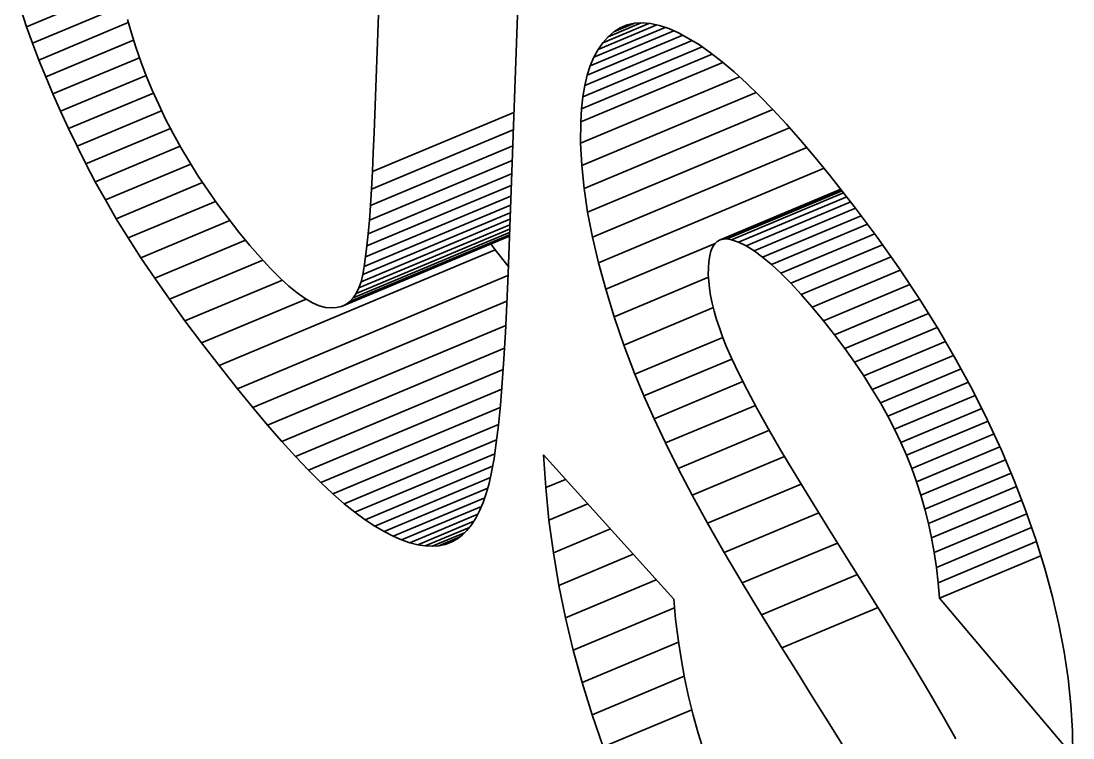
# Model space of a CAD drawing. Extents: x 23 to 417, y 3 to 294.
# Drawn here: x 282.8922 to 283.2191, y 65.3252 to 65.5479 of the extents above; entities that cross this region are included whole.
import ezdxf

# ---------------------------------------------------------------- set-up
doc = ezdxf.new("R2010")
doc.units = 0
doc.layers.get('0').update_dxf_attribs({"lineweight": 13})

# ---------------------------------------------------------------- blocks, each defined once
blk = doc.blocks.new('BLOCK4687')
at = {"color": 7, "lineweight": 35, "ltscale": 0.018894}
blk.add_line((16.1248, -66.8125), (16.1524, -66.0572), dxfattribs=at)
at = {"color": 7, "lineweight": 35, "ltscale": 0.017939}
blk.add_line((16.3591, -66.3142), (16.3329, -67.0313), dxfattribs=at)
at = {"color": 7, "lineweight": 35, "ltscale": 0.003934}
blk.add_line((15.5848, -66.6481), (15.7299, -66.5874), dxfattribs=at)
at = {"color": 7, "lineweight": 35, "ltscale": 0.003841}
blk.add_line((15.594, -66.6739), (15.7358, -66.6146), dxfattribs=at)
at = {"color": 7, "lineweight": 35, "ltscale": 0.000672653}
blk.add_line((15.5848, -66.6481), (15.5762, -66.6226), dxfattribs=at)
at = {"color": 7, "lineweight": 35, "ltscale": 0.00055823}
blk.add_line((15.7415, -66.6369), (15.7477, -66.6584), dxfattribs=at)
at = {"color": 7, "lineweight": 35, "ltscale": 0.000683788}
blk.add_line((15.594, -66.6739), (15.5848, -66.6481), dxfattribs=at)
at = {"color": 7, "lineweight": 35, "ltscale": 0.003765}
for p, q in [((15.6039, -66.6999), (15.7429, -66.6417)), ((16.513, -67.1426), (16.6519, -67.0844))]:
    blk.add_line(p, q, dxfattribs=at)
at = {"color": 7, "lineweight": 35, "ltscale": 0.002998}
blk.add_line((16.4662, -66.6955), (16.5769, -66.6492), dxfattribs=at)
at = {"color": 7, "lineweight": 35, "ltscale": 0.002473}
blk.add_line((16.4727, -66.6835), (16.564, -66.6454), dxfattribs=at)
at = {"color": 7, "lineweight": 35, "ltscale": 0.00194}
blk.add_line((16.4801, -66.673), (16.5516, -66.643), dxfattribs=at)
at = {"color": 7, "lineweight": 35, "ltscale": 0.001396}
blk.add_line((16.4883, -66.6638), (16.5398, -66.6422), dxfattribs=at)
at = {"color": 7, "lineweight": 35, "ltscale": 0.000832218}
blk.add_line((16.4974, -66.656), (16.5281, -66.6431), dxfattribs=at)
at = {"color": 7, "lineweight": 35, "ltscale": 0.000292397}
blk.add_line((16.4974, -66.656), (16.5073, -66.6498), dxfattribs=at)
at = {"color": 7, "lineweight": 35, "ltscale": 0.000288083}
blk.add_line((16.5073, -66.6498), (16.5179, -66.6454), dxfattribs=at)
at = {"color": 7, "lineweight": 35, "ltscale": 0.000292215}
blk.add_line((16.5179, -66.6454), (16.5293, -66.6428), dxfattribs=at)
at = {"color": 7, "lineweight": 35, "ltscale": 0.00030448}
blk.add_line((16.5293, -66.6428), (16.5415, -66.6421), dxfattribs=at)
at = {"color": 7, "lineweight": 35, "ltscale": 0.000323969}
blk.add_line((16.5415, -66.6421), (16.5544, -66.6433), dxfattribs=at)
at = {"color": 7, "lineweight": 35, "ltscale": 0.000349447}
blk.add_line((16.5544, -66.6433), (16.5681, -66.6463), dxfattribs=at)
at = {"color": 7, "lineweight": 35, "ltscale": 0.000379716}
blk.add_line((16.5681, -66.6463), (16.5825, -66.6511), dxfattribs=at)
at = {"color": 7, "lineweight": 35, "ltscale": 0.000414023}
blk.add_line((16.5825, -66.6511), (16.5976, -66.6577), dxfattribs=at)
at = {"color": 7, "lineweight": 35, "ltscale": 0.003701}
for p, q in [((15.6145, -66.7261), (15.7511, -66.669)), ((16.5301, -67.1879), (16.6666, -67.1307))]:
    blk.add_line(p, q, dxfattribs=at)
at = {"color": 7, "lineweight": 35, "ltscale": 0.000569178}
blk.add_line((15.7477, -66.6584), (15.7546, -66.68), dxfattribs=at)
at = {"color": 7, "lineweight": 35, "ltscale": 0.004526}
blk.add_line((16.4521, -66.7395), (16.6191, -66.6697), dxfattribs=at)
at = {"color": 7, "lineweight": 35, "ltscale": 0.004024}
blk.add_line((16.456, -66.7235), (16.6044, -66.6613), dxfattribs=at)
at = {"color": 7, "lineweight": 35, "ltscale": 0.003515}
blk.add_line((16.4607, -66.7088), (16.5903, -66.6545), dxfattribs=at)
at = {"color": 7, "lineweight": 35, "ltscale": 0.000308301}
blk.add_line((16.4801, -66.673), (16.4883, -66.6638), dxfattribs=at)
at = {"color": 7, "lineweight": 35, "ltscale": 0.000299846}
blk.add_line((16.4883, -66.6638), (16.4974, -66.656), dxfattribs=at)
at = {"color": 7, "lineweight": 35, "ltscale": 0.000450704}
blk.add_line((16.5976, -66.6577), (16.6135, -66.6662), dxfattribs=at)
at = {"color": 7, "lineweight": 35, "ltscale": 0.000490111}
blk.add_line((16.6135, -66.6662), (16.6302, -66.6765), dxfattribs=at)
at = {"color": 7, "lineweight": 35, "ltscale": 0.000695552}
blk.add_line((15.6039, -66.6999), (15.594, -66.6739), dxfattribs=at)
at = {"color": 7, "lineweight": 35, "ltscale": 0.000581495}
blk.add_line((15.7546, -66.68), (15.7623, -66.702), dxfattribs=at)
at = {"color": 7, "lineweight": 35, "ltscale": 0.00502}
blk.add_line((16.4492, -66.757), (16.6344, -66.6795), dxfattribs=at)
at = {"color": 7, "lineweight": 35, "ltscale": 0.00033943}
blk.add_line((16.4662, -66.6955), (16.4727, -66.6835), dxfattribs=at)
at = {"color": 7, "lineweight": 35, "ltscale": 0.000321605}
blk.add_line((16.4727, -66.6835), (16.4801, -66.673), dxfattribs=at)
at = {"color": 7, "lineweight": 35, "ltscale": 0.000529843}
blk.add_line((16.6302, -66.6765), (16.6476, -66.6887), dxfattribs=at)
at = {"color": 7, "lineweight": 35, "ltscale": 0.000707521}
blk.add_line((15.6145, -66.7261), (15.6039, -66.6999), dxfattribs=at)
at = {"color": 7, "lineweight": 35, "ltscale": 0.003649}
blk.add_line((15.6257, -66.7526), (15.7603, -66.6963), dxfattribs=at)
at = {"color": 7, "lineweight": 35, "ltscale": 0.000593897}
blk.add_line((15.7623, -66.702), (15.7708, -66.7242), dxfattribs=at)
at = {"color": 7, "lineweight": 35, "ltscale": 0.005506}
blk.add_line((16.4471, -66.7758), (16.6502, -66.6908), dxfattribs=at)
at = {"color": 7, "lineweight": 35, "ltscale": 0.00036079}
blk.add_line((16.4607, -66.7088), (16.4662, -66.6955), dxfattribs=at)
at = {"color": 7, "lineweight": 35, "ltscale": 0.000570028}
blk.add_line((16.6476, -66.6887), (16.6656, -66.7027), dxfattribs=at)
at = {"color": 7, "lineweight": 35, "ltscale": 0.000611089}
blk.add_line((16.6656, -66.7027), (16.6843, -66.7184), dxfattribs=at)
at = {"color": 7, "lineweight": 35, "ltscale": 0.005983}
blk.add_line((16.4459, -66.7959), (16.6667, -66.7035), dxfattribs=at)
at = {"color": 7, "lineweight": 35, "ltscale": 0.000385665}
blk.add_line((16.456, -66.7235), (16.4607, -66.7088), dxfattribs=at)
at = {"color": 7, "lineweight": 35, "ltscale": 0.000653415}
blk.add_line((16.6843, -66.7184), (16.7036, -66.736), dxfattribs=at)
at = {"color": 7, "lineweight": 35, "ltscale": 0.000719129}
blk.add_line((15.6257, -66.7526), (15.6145, -66.7261), dxfattribs=at)
at = {"color": 7, "lineweight": 35, "ltscale": 0.003606}
blk.add_line((15.6376, -66.7794), (15.7706, -66.7237), dxfattribs=at)
at = {"color": 7, "lineweight": 35, "ltscale": 0.000606741}
blk.add_line((15.7708, -66.7242), (15.7801, -66.7466), dxfattribs=at)
at = {"color": 7, "lineweight": 35, "ltscale": 0.006686}
blk.add_line((16.4457, -66.829), (16.6924, -66.7258), dxfattribs=at)
at = {"color": 7, "lineweight": 35, "ltscale": 0.000412582}
blk.add_line((16.4521, -66.7395), (16.456, -66.7235), dxfattribs=at)
at = {"color": 7, "lineweight": 35, "ltscale": 0.00069619}
blk.add_line((16.7036, -66.736), (16.7236, -66.7554), dxfattribs=at)
at = {"color": 7, "lineweight": 35, "ltscale": 0.003576}
blk.add_line((15.6501, -66.8064), (15.7821, -66.7511), dxfattribs=at)
at = {"color": 7, "lineweight": 35, "ltscale": 0.000615671}
blk.add_line((15.7801, -66.7466), (15.7901, -66.7691), dxfattribs=at)
at = {"color": 7, "lineweight": 35, "ltscale": 0.00734}
blk.add_line((16.4473, -66.8635), (16.7182, -66.7501), dxfattribs=at)
at = {"color": 7, "lineweight": 35, "ltscale": 0.000441936}
blk.add_line((16.4492, -66.757), (16.4521, -66.7395), dxfattribs=at)
at = {"color": 7, "lineweight": 35, "ltscale": 0.000731552}
blk.add_line((15.6376, -66.7794), (15.6257, -66.7526), dxfattribs=at)
at = {"color": 7, "lineweight": 35, "ltscale": 0.000473023}
blk.add_line((16.4471, -66.7758), (16.4492, -66.757), dxfattribs=at)
at = {"color": 7, "lineweight": 35, "ltscale": 0.000739931}
blk.add_line((16.7236, -66.7554), (16.7442, -66.7766), dxfattribs=at)
at = {"color": 7, "lineweight": 35, "ltscale": 0.000744223}
blk.add_line((15.6501, -66.8064), (15.6376, -66.7794), dxfattribs=at)
at = {"color": 7, "lineweight": 35, "ltscale": 0.003559}
blk.add_line((15.6633, -66.8336), (15.7946, -66.7787), dxfattribs=at)
at = {"color": 7, "lineweight": 35, "ltscale": 0.000621477}
blk.add_line((15.7901, -66.7691), (15.8008, -66.7915), dxfattribs=at)
at = {"color": 7, "lineweight": 35, "ltscale": 0.005958}
blk.add_line((16.1222, -66.8732), (16.342, -66.7812), dxfattribs=at)
at = {"color": 7, "lineweight": 35, "ltscale": 0.000505177}
blk.add_line((16.4459, -66.7959), (16.4471, -66.7758), dxfattribs=at)
at = {"color": 7, "lineweight": 35, "ltscale": 0.007947}
blk.add_line((16.451, -66.8993), (16.7442, -66.7765), dxfattribs=at)
at = {"color": 7, "lineweight": 35, "ltscale": 0.00078385}
blk.add_line((16.7442, -66.7766), (16.7655, -66.7996), dxfattribs=at)
at = {"color": 7, "lineweight": 35, "ltscale": 0.000628032}
blk.add_line((15.8008, -66.7915), (15.8124, -66.8138), dxfattribs=at)
at = {"color": 7, "lineweight": 35, "ltscale": 0.000827254}
blk.add_line((16.4457, -66.829), (16.4459, -66.7959), dxfattribs=at)
at = {"color": 7, "lineweight": 35, "ltscale": 0.000828252}
blk.add_line((16.7655, -66.7996), (16.7875, -66.8244), dxfattribs=at)
at = {"color": 7, "lineweight": 35, "ltscale": 0.000756788}
blk.add_line((15.6633, -66.8336), (15.6501, -66.8064), dxfattribs=at)
at = {"color": 7, "lineweight": 35, "ltscale": 0.003557}
blk.add_line((15.6771, -66.8611), (15.8084, -66.8062), dxfattribs=at)
at = {"color": 7, "lineweight": 35, "ltscale": 0.00063462}
blk.add_line((15.8124, -66.8138), (15.8247, -66.836), dxfattribs=at)
at = {"color": 7, "lineweight": 35, "ltscale": 0.005971}
blk.add_line((16.1207, -66.9004), (16.341, -66.8082), dxfattribs=at)
at = {"color": 7, "lineweight": 35, "ltscale": 0.000784896}
blk.add_line((16.1235, -66.8439), (16.1248, -66.8125), dxfattribs=at)
at = {"color": 7, "lineweight": 35, "ltscale": 0.008506}
blk.add_line((16.4565, -66.9364), (16.7704, -66.8051), dxfattribs=at)
at = {"color": 7, "lineweight": 35, "ltscale": 0.000769523}
blk.add_line((15.6771, -66.8611), (15.6633, -66.8336), dxfattribs=at)
at = {"color": 7, "lineweight": 35, "ltscale": 0.003571}
blk.add_line((15.6916, -66.8889), (15.8234, -66.8337), dxfattribs=at)
at = {"color": 7, "lineweight": 35, "ltscale": 0.005989}
blk.add_line((16.1191, -66.9256), (16.3401, -66.8331), dxfattribs=at)
at = {"color": 7, "lineweight": 35, "ltscale": 0.000862077}
blk.add_line((16.4473, -66.8635), (16.4457, -66.829), dxfattribs=at)
at = {"color": 7, "lineweight": 35, "ltscale": 0.000873624}
blk.add_line((16.7875, -66.8244), (16.8101, -66.8511), dxfattribs=at)
at = {"color": 7, "lineweight": 35, "ltscale": 0.00064198}
blk.add_line((15.8247, -66.836), (15.8378, -66.8581), dxfattribs=at)
at = {"color": 7, "lineweight": 35, "ltscale": 0.000733548}
blk.add_line((16.1222, -66.8732), (16.1235, -66.8439), dxfattribs=at)
at = {"color": 7, "lineweight": 35, "ltscale": 0.009025}
blk.add_line((16.464, -66.9749), (16.797, -66.8356), dxfattribs=at)
at = {"color": 7, "lineweight": 35, "ltscale": 0.000782444}
blk.add_line((15.6916, -66.8889), (15.6771, -66.8611), dxfattribs=at)
at = {"color": 7, "lineweight": 35, "ltscale": 0.003598}
blk.add_line((15.7072, -66.9171), (15.8399, -66.8616), dxfattribs=at)
at = {"color": 7, "lineweight": 35, "ltscale": 0.000649825}
blk.add_line((15.8378, -66.8581), (15.8516, -66.8801), dxfattribs=at)
at = {"color": 7, "lineweight": 35, "ltscale": 0.006013}
blk.add_line((16.1174, -66.9487), (16.3393, -66.8558), dxfattribs=at)
at = {"color": 7, "lineweight": 35, "ltscale": 0.000899346}
blk.add_line((16.451, -66.8993), (16.4473, -66.8635), dxfattribs=at)
at = {"color": 7, "lineweight": 35, "ltscale": 0.000918403}
blk.add_line((16.8101, -66.8511), (16.8334, -66.8795), dxfattribs=at)
at = {"color": 7, "lineweight": 35, "ltscale": 0.000657922}
blk.add_line((15.8516, -66.8801), (15.8662, -66.902), dxfattribs=at)
at = {"color": 7, "lineweight": 35, "ltscale": 0.006041}
blk.add_line((16.1156, -66.9697), (16.3385, -66.8764), dxfattribs=at)
at = {"color": 7, "lineweight": 35, "ltscale": 0.00068167}
blk.add_line((16.1207, -66.9004), (16.1222, -66.8732), dxfattribs=at)
at = {"color": 7, "lineweight": 35, "ltscale": 0.009504}
blk.add_line((16.4733, -67.0148), (16.824, -66.868), dxfattribs=at)
at = {"color": 7, "lineweight": 35, "ltscale": 0.001521}
blk.add_line((16.8334, -66.8795), (16.8709, -66.9273), dxfattribs=at)
at = {"color": 7, "lineweight": 35, "ltscale": 0.00080723}
blk.add_line((15.7072, -66.9171), (15.6916, -66.8889), dxfattribs=at)
at = {"color": 7, "lineweight": 35, "ltscale": 0.003635}
blk.add_line((15.7242, -66.9463), (15.8583, -66.8902), dxfattribs=at)
at = {"color": 7, "lineweight": 35, "ltscale": 0.006075}
blk.add_line((16.1137, -66.9887), (16.3379, -66.8948), dxfattribs=at)
at = {"color": 7, "lineweight": 35, "ltscale": 0.00093922}
blk.add_line((16.4565, -66.9364), (16.451, -66.8993), dxfattribs=at)
at = {"color": 7, "lineweight": 35, "ltscale": 0.000666975}
blk.add_line((15.8662, -66.902), (15.8816, -66.9238), dxfattribs=at)
at = {"color": 7, "lineweight": 35, "ltscale": 0.006115}
blk.add_line((16.1116, -67.0055), (16.3373, -66.9111), dxfattribs=at)
at = {"color": 7, "lineweight": 35, "ltscale": 0.000630421}
blk.add_line((16.1191, -66.9256), (16.1207, -66.9004), dxfattribs=at)
at = {"color": 7, "lineweight": 35, "ltscale": 0.00508}
blk.add_line((16.6626, -66.9792), (16.85, -66.9007), dxfattribs=at)
at = {"color": 7, "lineweight": 35, "ltscale": 0.004954}
blk.add_line((16.6678, -66.9779), (16.8506, -66.9014), dxfattribs=at)
at = {"color": 7, "lineweight": 35, "ltscale": 0.004834}
blk.add_line((16.6736, -66.9778), (16.852, -66.9032), dxfattribs=at)
at = {"color": 7, "lineweight": 35, "ltscale": 0.004721}
blk.add_line((16.6801, -66.979), (16.8543, -66.9061), dxfattribs=at)
at = {"color": 7, "lineweight": 35, "ltscale": 0.004559}
blk.add_line((16.691, -66.9828), (16.8592, -66.9124), dxfattribs=at)
at = {"color": 7, "lineweight": 35, "ltscale": 0.000843675}
blk.add_line((15.7242, -66.9463), (15.7072, -66.9171), dxfattribs=at)
at = {"color": 7, "lineweight": 35, "ltscale": 0.003683}
blk.add_line((15.7426, -66.9763), (15.8785, -66.9194), dxfattribs=at)
at = {"color": 7, "lineweight": 35, "ltscale": 0.000675944}
blk.add_line((15.8816, -66.9238), (15.8978, -66.9455), dxfattribs=at)
at = {"color": 7, "lineweight": 35, "ltscale": 0.006159}
blk.add_line((16.1095, -67.0204), (16.3367, -66.9252), dxfattribs=at)
at = {"color": 7, "lineweight": 35, "ltscale": 0.000578832}
blk.add_line((16.1174, -66.9487), (16.1191, -66.9256), dxfattribs=at)
at = {"color": 7, "lineweight": 35, "ltscale": 0.004413}
blk.add_line((16.7027, -66.9886), (16.8655, -66.9204), dxfattribs=at)
at = {"color": 7, "lineweight": 35, "ltscale": 0.00428}
blk.add_line((16.7151, -66.9963), (16.873, -66.9302), dxfattribs=at)
at = {"color": 7, "lineweight": 35, "ltscale": 0.001488}
blk.add_line((16.8709, -66.9273), (16.9065, -66.9751), dxfattribs=at)
at = {"color": 7, "lineweight": 35, "ltscale": 0.000880889}
blk.add_line((15.7426, -66.9763), (15.7242, -66.9463), dxfattribs=at)
at = {"color": 7, "lineweight": 35, "ltscale": 0.000685945}
blk.add_line((15.8978, -66.9455), (15.9147, -66.9671), dxfattribs=at)
at = {"color": 7, "lineweight": 35, "ltscale": 0.006271}
blk.add_line((16.1045, -67.0442), (16.3359, -66.9473), dxfattribs=at)
at = {"color": 7, "lineweight": 35, "ltscale": 0.006209}
blk.add_line((16.1072, -67.0331), (16.3363, -66.9372), dxfattribs=at)
at = {"color": 7, "lineweight": 35, "ltscale": 0.000980926}
blk.add_line((16.464, -66.9749), (16.4565, -66.9364), dxfattribs=at)
at = {"color": 7, "lineweight": 35, "ltscale": 0.004157}
blk.add_line((16.7283, -67.0059), (16.8817, -66.9417), dxfattribs=at)
at = {"color": 7, "lineweight": 35, "ltscale": 0.003747}
blk.add_line((15.7625, -67.0072), (15.9008, -66.9493), dxfattribs=at)
at = {"color": 7, "lineweight": 35, "ltscale": 0.006458}
blk.add_line((16.0971, -67.0623), (16.3354, -66.9626), dxfattribs=at)
at = {"color": 7, "lineweight": 35, "ltscale": 0.006354}
blk.add_line((16.1012, -67.0539), (16.3356, -66.9557), dxfattribs=at)
at = {"color": 7, "lineweight": 35, "ltscale": 0.000527776}
blk.add_line((16.1156, -66.9697), (16.1174, -66.9487), dxfattribs=at)
at = {"color": 7, "lineweight": 35, "ltscale": 0.004048}
blk.add_line((16.7422, -67.0175), (16.8916, -66.955), dxfattribs=at)
at = {"color": 7, "lineweight": 35, "ltscale": 0.000918504}
blk.add_line((15.7625, -67.0072), (15.7426, -66.9763), dxfattribs=at)
at = {"color": 7, "lineweight": 35, "ltscale": 0.00383}
blk.add_line((15.7839, -67.0389), (15.9252, -66.9798), dxfattribs=at)
at = {"color": 7, "lineweight": 35, "ltscale": 0.000675383}
blk.add_line((15.9147, -66.9671), (15.9319, -66.9879), dxfattribs=at)
at = {"color": 7, "lineweight": 35, "ltscale": 0.007077}
blk.add_line((16.0739, -67.0827), (16.335, -66.9734), dxfattribs=at)
at = {"color": 7, "lineweight": 35, "ltscale": 0.006891}
blk.add_line((16.0807, -67.0795), (16.335, -66.9731), dxfattribs=at)
at = {"color": 7, "lineweight": 35, "ltscale": 0.006726}
blk.add_line((16.0869, -67.0751), (16.3351, -66.9713), dxfattribs=at)
at = {"color": 7, "lineweight": 35, "ltscale": 0.006582}
blk.add_line((16.0923, -67.0694), (16.3352, -66.9677), dxfattribs=at)
at = {"color": 7, "lineweight": 35, "ltscale": 0.000476368}
blk.add_line((16.1137, -66.9887), (16.1156, -66.9697), dxfattribs=at)
at = {"color": 7, "lineweight": 35, "ltscale": 0.001024}
blk.add_line((16.4733, -67.0148), (16.464, -66.9749), dxfattribs=at)
at = {"color": 7, "lineweight": 35, "ltscale": 0.000130236}
blk.add_line((16.6626, -66.9792), (16.658, -66.9817), dxfattribs=at)
at = {"color": 7, "lineweight": 35, "ltscale": 0.000133703}
blk.add_line((16.6678, -66.9779), (16.6626, -66.9792), dxfattribs=at)
at = {"color": 7, "lineweight": 35, "ltscale": 0.000145794}
blk.add_line((16.6736, -66.9778), (16.6678, -66.9779), dxfattribs=at)
at = {"color": 7, "lineweight": 35, "ltscale": 0.000164792}
blk.add_line((16.6801, -66.979), (16.6736, -66.9778), dxfattribs=at)
at = {"color": 7, "lineweight": 35, "ltscale": 0.000289005}
blk.add_line((16.691, -66.9828), (16.6801, -66.979), dxfattribs=at)
at = {"color": 7, "lineweight": 35, "ltscale": 0.003954}
blk.add_line((16.7568, -67.0311), (16.9028, -66.9701), dxfattribs=at)
at = {"color": 7, "lineweight": 35, "ltscale": 0.001457}
blk.add_line((16.9065, -66.9751), (16.9401, -67.0227), dxfattribs=at)
at = {"color": 7, "lineweight": 35, "ltscale": 0.011636}
blk.add_line((15.8838, -67.1745), (16.3131, -66.9948), dxfattribs=at)
at = {"color": 7, "lineweight": 35, "ltscale": 0.000623348}
blk.add_line((15.9319, -66.9879), (15.9482, -67.0068), dxfattribs=at)
at = {"color": 7, "lineweight": 35, "ltscale": 0.000425019}
blk.add_line((16.1116, -67.0055), (16.1137, -66.9887), dxfattribs=at)
at = {"color": 7, "lineweight": 35, "ltscale": 0.000292414}
blk.add_line((16.3131, -66.9948), (16.306, -66.9855), dxfattribs=at)
at = {"color": 7, "lineweight": 35, "ltscale": 0.000809924}
blk.add_line((16.3333, -67.0202), (16.3131, -66.9948), dxfattribs=at)
at = {"color": 7, "lineweight": 35, "ltscale": 0.00461}
blk.add_line((16.4846, -67.056), (16.6548, -66.9848), dxfattribs=at)
at = {"color": 7, "lineweight": 35, "ltscale": 0.000194168}
blk.add_line((16.6482, -66.9967), (16.6462, -67.0042), dxfattribs=at)
at = {"color": 7, "lineweight": 35, "ltscale": 0.000169791}
blk.add_line((16.6508, -66.9905), (16.6482, -66.9967), dxfattribs=at)
at = {"color": 7, "lineweight": 35, "ltscale": 0.000149756}
blk.add_line((16.6541, -66.9855), (16.6508, -66.9905), dxfattribs=at)
at = {"color": 7, "lineweight": 35, "ltscale": 0.000135876}
blk.add_line((16.658, -66.9817), (16.6541, -66.9855), dxfattribs=at)
at = {"color": 7, "lineweight": 35, "ltscale": 0.000325393}
blk.add_line((16.7027, -66.9886), (16.691, -66.9828), dxfattribs=at)
at = {"color": 7, "lineweight": 35, "ltscale": 0.000365174}
blk.add_line((16.7151, -66.9963), (16.7027, -66.9886), dxfattribs=at)
at = {"color": 7, "lineweight": 35, "ltscale": 0.000408309}
blk.add_line((16.7283, -67.0059), (16.7151, -66.9963), dxfattribs=at)
at = {"color": 7, "lineweight": 35, "ltscale": 0.003865}
blk.add_line((16.7723, -67.0467), (16.9149, -66.987), dxfattribs=at)
at = {"color": 7, "lineweight": 35, "ltscale": 0.000956243}
blk.add_line((15.7839, -67.0389), (15.7625, -67.0072), dxfattribs=at)
at = {"color": 7, "lineweight": 35, "ltscale": 0.003937}
blk.add_line((15.8067, -67.0715), (15.9519, -67.0107), dxfattribs=at)
at = {"color": 7, "lineweight": 35, "ltscale": 0.000571538}
blk.add_line((15.9482, -67.0068), (15.9638, -67.0235), dxfattribs=at)
at = {"color": 7, "lineweight": 35, "ltscale": 0.000374454}
blk.add_line((16.1095, -67.0204), (16.1116, -67.0055), dxfattribs=at)
at = {"color": 7, "lineweight": 35, "ltscale": 0.000250506}
blk.add_line((16.6449, -67.013), (16.6442, -67.023), dxfattribs=at)
at = {"color": 7, "lineweight": 35, "ltscale": 0.00022132}
blk.add_line((16.6462, -67.0042), (16.6449, -67.013), dxfattribs=at)
at = {"color": 7, "lineweight": 35, "ltscale": 0.000453186}
blk.add_line((16.7422, -67.0175), (16.7283, -67.0059), dxfattribs=at)
at = {"color": 7, "lineweight": 35, "ltscale": 0.003785}
blk.add_line((16.7884, -67.0642), (16.9281, -67.0057), dxfattribs=at)
at = {"color": 7, "lineweight": 35, "ltscale": 0.000520429}
blk.add_line((15.9638, -67.0235), (15.9784, -67.0383), dxfattribs=at)
at = {"color": 7, "lineweight": 35, "ltscale": 0.000323675}
blk.add_line((16.1072, -67.0331), (16.1095, -67.0204), dxfattribs=at)
at = {"color": 7, "lineweight": 35, "ltscale": 0.001069}
blk.add_line((16.4846, -67.056), (16.4733, -67.0148), dxfattribs=at)
at = {"color": 7, "lineweight": 35, "ltscale": 0.000248126}
blk.add_line((16.6442, -67.023), (16.6441, -67.0329), dxfattribs=at)
at = {"color": 7, "lineweight": 35, "ltscale": 0.000499496}
blk.add_line((16.7568, -67.0311), (16.7422, -67.0175), dxfattribs=at)
at = {"color": 7, "lineweight": 35, "ltscale": 0.003716}
blk.add_line((16.8053, -67.0836), (16.9424, -67.0262), dxfattribs=at)
at = {"color": 7, "lineweight": 35, "ltscale": 0.001426}
blk.add_line((16.9401, -67.0227), (16.9717, -67.0702), dxfattribs=at)
at = {"color": 7, "lineweight": 35, "ltscale": 0.000994297}
blk.add_line((15.8067, -67.0715), (15.7839, -67.0389), dxfattribs=at)
at = {"color": 7, "lineweight": 35, "ltscale": 0.004099}
blk.add_line((15.8309, -67.105), (15.9822, -67.0417), dxfattribs=at)
at = {"color": 7, "lineweight": 35, "ltscale": 0.011392}
blk.add_line((15.9124, -67.2105), (16.3327, -67.0346), dxfattribs=at)
at = {"color": 7, "lineweight": 35, "ltscale": 0.000470113}
blk.add_line((15.9784, -67.0383), (15.9923, -67.051), dxfattribs=at)
at = {"color": 7, "lineweight": 35, "ltscale": 0.00025721}
blk.add_line((16.1012, -67.0539), (16.1045, -67.0442), dxfattribs=at)
at = {"color": 7, "lineweight": 35, "ltscale": 0.000284226}
blk.add_line((16.1045, -67.0442), (16.1072, -67.0331), dxfattribs=at)
at = {"color": 7, "lineweight": 35, "ltscale": 0.001189}
blk.add_line((16.3329, -67.0313), (16.3309, -67.0788), dxfattribs=at)
at = {"color": 7, "lineweight": 35, "ltscale": 0.00397}
blk.add_line((16.4979, -67.0986), (16.6444, -67.0373), dxfattribs=at)
at = {"color": 7, "lineweight": 35, "ltscale": 0.000260684}
blk.add_line((16.6441, -67.0329), (16.6447, -67.0433), dxfattribs=at)
at = {"color": 7, "lineweight": 35, "ltscale": 0.000274139}
blk.add_line((16.6447, -67.0433), (16.6459, -67.0542), dxfattribs=at)
at = {"color": 7, "lineweight": 35, "ltscale": 0.000547223}
blk.add_line((16.7723, -67.0467), (16.7568, -67.0311), dxfattribs=at)
at = {"color": 7, "lineweight": 35, "ltscale": 0.000421336}
blk.add_line((15.9923, -67.051), (16.0053, -67.0617), dxfattribs=at)
at = {"color": 7, "lineweight": 35, "ltscale": 0.000373607}
blk.add_line((16.0053, -67.0617), (16.0175, -67.0703), dxfattribs=at)
at = {"color": 7, "lineweight": 35, "ltscale": 0.000213309}
blk.add_line((16.0923, -67.0694), (16.0971, -67.0623), dxfattribs=at)
at = {"color": 7, "lineweight": 35, "ltscale": 0.000233524}
blk.add_line((16.0971, -67.0623), (16.1012, -67.0539), dxfattribs=at)
at = {"color": 7, "lineweight": 35, "ltscale": 0.001115}
blk.add_line((16.4979, -67.0986), (16.4846, -67.056), dxfattribs=at)
at = {"color": 7, "lineweight": 35, "ltscale": 0.000288084}
blk.add_line((16.6459, -67.0542), (16.6477, -67.0656), dxfattribs=at)
at = {"color": 7, "lineweight": 35, "ltscale": 0.000595192}
blk.add_line((16.7884, -67.0642), (16.7723, -67.0467), dxfattribs=at)
at = {"color": 7, "lineweight": 35, "ltscale": 0.003644}
blk.add_line((16.8229, -67.105), (16.9574, -67.0488), dxfattribs=at)
at = {"color": 7, "lineweight": 35, "ltscale": 0.001033}
blk.add_line((15.8309, -67.105), (15.8067, -67.0715), dxfattribs=at)
at = {"color": 7, "lineweight": 35, "ltscale": 0.004405}
blk.add_line((15.8566, -67.1393), (16.0191, -67.0713), dxfattribs=at)
at = {"color": 7, "lineweight": 35, "ltscale": 0.010702}
blk.add_line((15.9362, -67.2397), (16.3311, -67.0745), dxfattribs=at)
at = {"color": 7, "lineweight": 35, "ltscale": 0.000328794}
blk.add_line((16.0175, -67.0703), (16.0289, -67.0769), dxfattribs=at)
at = {"color": 7, "lineweight": 35, "ltscale": 0.000287195}
blk.add_line((16.0289, -67.0769), (16.0394, -67.0815), dxfattribs=at)
at = {"color": 7, "lineweight": 35, "ltscale": 0.000189687}
blk.add_line((16.0807, -67.0795), (16.0869, -67.0751), dxfattribs=at)
at = {"color": 7, "lineweight": 35, "ltscale": 0.0001984}
blk.add_line((16.0869, -67.0751), (16.0923, -67.0694), dxfattribs=at)
at = {"color": 7, "lineweight": 35, "ltscale": 0.001107}
blk.add_line((16.3309, -67.0788), (16.3288, -67.123), dxfattribs=at)
at = {"color": 7, "lineweight": 35, "ltscale": 0.000302961}
blk.add_line((16.6477, -67.0656), (16.6502, -67.0775), dxfattribs=at)
at = {"color": 7, "lineweight": 35, "ltscale": 0.000318268}
blk.add_line((16.6502, -67.0775), (16.6533, -67.0898), dxfattribs=at)
at = {"color": 7, "lineweight": 35, "ltscale": 0.000644412}
blk.add_line((16.8053, -67.0836), (16.7884, -67.0642), dxfattribs=at)
at = {"color": 7, "lineweight": 35, "ltscale": 0.003587}
blk.add_line((16.8399, -67.1267), (16.9723, -67.0713), dxfattribs=at)
at = {"color": 7, "lineweight": 35, "ltscale": 0.001397}
blk.add_line((16.9717, -67.0702), (17.0012, -67.1176), dxfattribs=at)
at = {"color": 7, "lineweight": 35, "ltscale": 0.000250547}
blk.add_line((16.0394, -67.0815), (16.0491, -67.0841), dxfattribs=at)
at = {"color": 7, "lineweight": 35, "ltscale": 0.000224591}
blk.add_line((16.0491, -67.0841), (16.0581, -67.0849), dxfattribs=at)
at = {"color": 7, "lineweight": 35, "ltscale": 0.000206507}
blk.add_line((16.0581, -67.0849), (16.0663, -67.0845), dxfattribs=at)
at = {"color": 7, "lineweight": 35, "ltscale": 0.000193876}
blk.add_line((16.0663, -67.0845), (16.0739, -67.0827), dxfattribs=at)
at = {"color": 7, "lineweight": 35, "ltscale": 0.000188125}
blk.add_line((16.0739, -67.0827), (16.0807, -67.0795), dxfattribs=at)
at = {"color": 7, "lineweight": 35, "ltscale": 0.000333849}
blk.add_line((16.6533, -67.0898), (16.657, -67.1027), dxfattribs=at)
at = {"color": 7, "lineweight": 35, "ltscale": 0.000693461}
blk.add_line((16.8229, -67.105), (16.8053, -67.0836), dxfattribs=at)
at = {"color": 7, "lineweight": 35, "ltscale": 0.003529}
blk.add_line((16.856, -67.1481), (16.9863, -67.0936), dxfattribs=at)
at = {"color": 7, "lineweight": 35, "ltscale": 0.001072}
blk.add_line((15.8566, -67.1393), (15.8309, -67.105), dxfattribs=at)
at = {"color": 7, "lineweight": 35, "ltscale": 0.001162}
blk.add_line((16.513, -67.1426), (16.4979, -67.0986), dxfattribs=at)
at = {"color": 7, "lineweight": 35, "ltscale": 0.000350136}
blk.add_line((16.657, -67.1027), (16.6613, -67.116), dxfattribs=at)
at = {"color": 7, "lineweight": 35, "ltscale": 0.000687515}
blk.add_line((16.8399, -67.1267), (16.8229, -67.105), dxfattribs=at)
at = {"color": 7, "lineweight": 35, "ltscale": 0.010032}
blk.add_line((15.9592, -67.267), (16.3293, -67.1121), dxfattribs=at)
at = {"color": 7, "lineweight": 35, "ltscale": 0.001025}
blk.add_line((16.3288, -67.123), (16.3264, -67.1639), dxfattribs=at)
at = {"color": 7, "lineweight": 35, "ltscale": 0.00036668}
blk.add_line((16.6613, -67.116), (16.6663, -67.1298), dxfattribs=at)
at = {"color": 7, "lineweight": 35, "ltscale": 0.00067075}
blk.add_line((16.856, -67.1481), (16.8399, -67.1267), dxfattribs=at)
at = {"color": 7, "lineweight": 35, "ltscale": 0.003488}
blk.add_line((16.8712, -67.1694), (16.9999, -67.1155), dxfattribs=at)
at = {"color": 7, "lineweight": 35, "ltscale": 0.001369}
blk.add_line((17.0012, -67.1176), (17.0289, -67.1649), dxfattribs=at)
at = {"color": 7, "lineweight": 35, "ltscale": 0.001111}
blk.add_line((15.8838, -67.1745), (15.8566, -67.1393), dxfattribs=at)
at = {"color": 7, "lineweight": 35, "ltscale": 0.00121}
blk.add_line((16.5301, -67.1879), (16.513, -67.1426), dxfattribs=at)
at = {"color": 7, "lineweight": 35, "ltscale": 0.000383628}
blk.add_line((16.6663, -67.1298), (16.6719, -67.1441), dxfattribs=at)
at = {"color": 7, "lineweight": 35, "ltscale": 0.000542083}
blk.add_line((16.6719, -67.1441), (16.6805, -67.164), dxfattribs=at)
at = {"color": 7, "lineweight": 35, "ltscale": 0.003448}
blk.add_line((16.8855, -67.1905), (17.0127, -67.1373), dxfattribs=at)
at = {"color": 7, "lineweight": 35, "ltscale": 0.009381}
blk.add_line((15.9813, -67.2922), (16.3274, -67.1474), dxfattribs=at)
at = {"color": 7, "lineweight": 35, "ltscale": 0.000653971}
blk.add_line((16.8712, -67.1694), (16.856, -67.1481), dxfattribs=at)
at = {"color": 7, "lineweight": 35, "ltscale": 0.003423}
blk.add_line((16.8989, -67.2115), (17.0252, -67.1586), dxfattribs=at)
at = {"color": 7, "lineweight": 35, "ltscale": 0.00115}
blk.add_line((15.9124, -67.2105), (15.8838, -67.1745), dxfattribs=at)
at = {"color": 7, "lineweight": 35, "ltscale": 0.000942291}
blk.add_line((16.3264, -67.1639), (16.3238, -67.2015), dxfattribs=at)
at = {"color": 7, "lineweight": 35, "ltscale": 0.003705}
blk.add_line((16.5439, -67.2215), (16.6806, -67.1643), dxfattribs=at)
at = {"color": 7, "lineweight": 35, "ltscale": 0.000630063}
blk.add_line((16.6805, -67.164), (16.6913, -67.1867), dxfattribs=at)
at = {"color": 7, "lineweight": 35, "ltscale": 0.000637608}
blk.add_line((16.8855, -67.1905), (16.8712, -67.1694), dxfattribs=at)
at = {"color": 7, "lineweight": 35, "ltscale": 0.001342}
blk.add_line((17.0289, -67.1649), (17.0545, -67.2121), dxfattribs=at)
at = {"color": 7, "lineweight": 35, "ltscale": 0.00875}
blk.add_line((16.0024, -67.3155), (16.3253, -67.1804), dxfattribs=at)
at = {"color": 7, "lineweight": 35, "ltscale": 0.000909949}
blk.add_line((16.5439, -67.2215), (16.5301, -67.1879), dxfattribs=at)
at = {"color": 7, "lineweight": 35, "ltscale": 0.00071893}
blk.add_line((16.6913, -67.1867), (16.7044, -67.2123), dxfattribs=at)
at = {"color": 7, "lineweight": 35, "ltscale": 0.000621741}
blk.add_line((16.8989, -67.2115), (16.8855, -67.1905), dxfattribs=at)
at = {"color": 7, "lineweight": 35, "ltscale": 0.003403}
blk.add_line((16.9114, -67.2323), (17.0369, -67.1798), dxfattribs=at)
at = {"color": 7, "lineweight": 35, "ltscale": 0.000860547}
blk.add_line((16.3238, -67.2015), (16.321, -67.2358), dxfattribs=at)
at = {"color": 7, "lineweight": 35, "ltscale": 0.003741}
blk.add_line((16.5597, -67.2571), (16.6978, -67.1994), dxfattribs=at)
at = {"color": 7, "lineweight": 35, "ltscale": 0.003395}
blk.add_line((16.9229, -67.253), (17.0482, -67.2005), dxfattribs=at)
at = {"color": 7, "lineweight": 35, "ltscale": 0.000942903}
blk.add_line((15.9362, -67.2397), (15.9124, -67.2105), dxfattribs=at)
at = {"color": 7, "lineweight": 35, "ltscale": 0.008139}
blk.add_line((16.0227, -67.3369), (16.323, -67.2112), dxfattribs=at)
at = {"color": 7, "lineweight": 35, "ltscale": 0.000974414}
blk.add_line((16.5597, -67.2571), (16.5439, -67.2215), dxfattribs=at)
at = {"color": 7, "lineweight": 35, "ltscale": 0.000808007}
blk.add_line((16.7044, -67.2123), (16.7197, -67.2408), dxfattribs=at)
at = {"color": 7, "lineweight": 35, "ltscale": 0.000606533}
blk.add_line((16.9114, -67.2323), (16.8989, -67.2115), dxfattribs=at)
at = {"color": 7, "lineweight": 35, "ltscale": 0.003397}
blk.add_line((16.9336, -67.2734), (17.0589, -67.221), dxfattribs=at)
at = {"color": 7, "lineweight": 35, "ltscale": 0.001316}
blk.add_line((17.0545, -67.2121), (17.0781, -67.2591), dxfattribs=at)
at = {"color": 7, "lineweight": 35, "ltscale": 0.000890692}
blk.add_line((15.9592, -67.267), (15.9362, -67.2397), dxfattribs=at)
at = {"color": 7, "lineweight": 35, "ltscale": 0.007547}
blk.add_line((16.0421, -67.3562), (16.3206, -67.2397), dxfattribs=at)
at = {"color": 7, "lineweight": 35, "ltscale": 0.00077878}
blk.add_line((16.321, -67.2358), (16.3179, -67.2668), dxfattribs=at)
at = {"color": 7, "lineweight": 35, "ltscale": 0.003787}
blk.add_line((16.5775, -67.2947), (16.7173, -67.2363), dxfattribs=at)
at = {"color": 7, "lineweight": 35, "ltscale": 0.000897311}
blk.add_line((16.7197, -67.2408), (16.7372, -67.2721), dxfattribs=at)
at = {"color": 7, "lineweight": 35, "ltscale": 0.000591245}
blk.add_line((16.9229, -67.253), (16.9114, -67.2323), dxfattribs=at)
at = {"color": 7, "lineweight": 35, "ltscale": 0.003408}
blk.add_line((16.9433, -67.2938), (17.0691, -67.2411), dxfattribs=at)
at = {"color": 7, "lineweight": 35, "ltscale": 0.00104}
blk.add_line((16.5775, -67.2947), (16.5597, -67.2571), dxfattribs=at)
at = {"color": 7, "lineweight": 35, "ltscale": 0.000577181}
blk.add_line((16.9336, -67.2734), (16.9229, -67.253), dxfattribs=at)
at = {"color": 7, "lineweight": 35, "ltscale": 0.001292}
for p, q in [((17.0781, -67.2591), (17.0997, -67.306)), ((16.4341, -67.6166), (16.422, -67.5663))]:
    blk.add_line(p, q, dxfattribs=at)
at = {"color": 7, "lineweight": 35, "ltscale": 0.000839017}
blk.add_line((15.9813, -67.2922), (15.9592, -67.267), dxfattribs=at)
at = {"color": 7, "lineweight": 35, "ltscale": 0.006976}
blk.add_line((16.0606, -67.3736), (16.318, -67.2659), dxfattribs=at)
at = {"color": 7, "lineweight": 35, "ltscale": 0.000697298}
blk.add_line((16.3179, -67.2668), (16.3146, -67.2945), dxfattribs=at)
at = {"color": 7, "lineweight": 35, "ltscale": 0.003837}
blk.add_line((16.5974, -67.3343), (16.739, -67.275), dxfattribs=at)
at = {"color": 7, "lineweight": 35, "ltscale": 0.000986921}
blk.add_line((16.7372, -67.2721), (16.757, -67.3063), dxfattribs=at)
at = {"color": 7, "lineweight": 35, "ltscale": 0.000563531}
blk.add_line((16.9433, -67.2938), (16.9336, -67.2734), dxfattribs=at)
at = {"color": 7, "lineweight": 35, "ltscale": 0.003435}
blk.add_line((16.9522, -67.3139), (17.0789, -67.2609), dxfattribs=at)
at = {"color": 7, "lineweight": 35, "ltscale": 0.006422}
blk.add_line((16.0782, -67.389), (16.3152, -67.2898), dxfattribs=at)
at = {"color": 7, "lineweight": 35, "ltscale": 0.003464}
blk.add_line((16.9602, -67.3342), (17.088, -67.2807), dxfattribs=at)
at = {"color": 7, "lineweight": 35, "ltscale": 0.000787049}
blk.add_line((16.0024, -67.3155), (15.9813, -67.2922), dxfattribs=at)
at = {"color": 7, "lineweight": 35, "ltscale": 0.000616349}
blk.add_line((16.3146, -67.2945), (16.3111, -67.3189), dxfattribs=at)
at = {"color": 7, "lineweight": 35, "ltscale": 0.001106}
blk.add_line((16.5974, -67.3343), (16.5775, -67.2947), dxfattribs=at)
at = {"color": 7, "lineweight": 35, "ltscale": 0.001077}
blk.add_line((16.757, -67.3063), (16.779, -67.3433), dxfattribs=at)
at = {"color": 7, "lineweight": 35, "ltscale": 0.00055008}
blk.add_line((16.9522, -67.3139), (16.9433, -67.2938), dxfattribs=at)
at = {"color": 7, "lineweight": 35, "ltscale": 0.003512}
blk.add_line((16.9677, -67.3549), (17.0973, -67.3007), dxfattribs=at)
at = {"color": 7, "lineweight": 35, "ltscale": 0.001269}
blk.add_line((17.0997, -67.306), (17.1194, -67.3529), dxfattribs=at)
at = {"color": 7, "lineweight": 35, "ltscale": 0.00073574}
blk.add_line((16.0227, -67.3369), (16.0024, -67.3155), dxfattribs=at)
at = {"color": 7, "lineweight": 35, "ltscale": 0.005887}
blk.add_line((16.095, -67.4024), (16.3122, -67.3115), dxfattribs=at)
at = {"color": 7, "lineweight": 35, "ltscale": 0.000535458}
blk.add_line((16.3111, -67.3189), (16.3074, -67.34), dxfattribs=at)
at = {"color": 7, "lineweight": 35, "ltscale": 0.001272}
blk.add_line((16.3915, -67.3641), (16.3882, -67.3133), dxfattribs=at)
at = {"color": 7, "lineweight": 35, "ltscale": 0.00754}
blk.add_line((16.3882, -67.3133), (16.5903, -67.5373), dxfattribs=at)
at = {"color": 7, "lineweight": 35, "ltscale": 0.003888}
blk.add_line((16.6192, -67.3758), (16.7627, -67.3158), dxfattribs=at)
at = {"color": 7, "lineweight": 35, "ltscale": 0.000545765}
blk.add_line((16.9602, -67.3342), (16.9522, -67.3139), dxfattribs=at)
at = {"color": 7, "lineweight": 35, "ltscale": 0.003566}
blk.add_line((16.9744, -67.376), (17.106, -67.321), dxfattribs=at)
at = {"color": 7, "lineweight": 35, "ltscale": 0.000685162}
blk.add_line((16.0421, -67.3562), (16.0227, -67.3369), dxfattribs=at)
at = {"color": 7, "lineweight": 35, "ltscale": 0.005371}
blk.add_line((16.1108, -67.4139), (16.309, -67.3309), dxfattribs=at)
at = {"color": 7, "lineweight": 35, "ltscale": 0.000455621}
blk.add_line((16.3074, -67.34), (16.3034, -67.3578), dxfattribs=at)
at = {"color": 7, "lineweight": 35, "ltscale": 0.001172}
for p, q in [((16.6192, -67.3758), (16.5974, -67.3343)), ((17.1529, -67.4448), (17.1668, -67.4896))]:
    blk.add_line(p, q, dxfattribs=at)
at = {"color": 7, "lineweight": 35, "ltscale": 0.000549992}
blk.add_line((16.9677, -67.3549), (16.9602, -67.3342), dxfattribs=at)
at = {"color": 7, "lineweight": 35, "ltscale": 0.000634504}
blk.add_line((16.0606, -67.3736), (16.0421, -67.3562), dxfattribs=at)
at = {"color": 7, "lineweight": 35, "ltscale": 0.004867}
blk.add_line((16.1259, -67.4237), (16.3055, -67.3485), dxfattribs=at)
at = {"color": 7, "lineweight": 35, "ltscale": 0.000837757}
blk.add_line((16.3915, -67.3641), (16.4224, -67.3512), dxfattribs=at)
at = {"color": 7, "lineweight": 35, "ltscale": 0.001166}
blk.add_line((16.779, -67.3433), (16.8033, -67.3832), dxfattribs=at)
at = {"color": 7, "lineweight": 35, "ltscale": 0.000554839}
blk.add_line((16.9744, -67.376), (16.9677, -67.3549), dxfattribs=at)
at = {"color": 7, "lineweight": 35, "ltscale": 0.003634}
blk.add_line((16.9805, -67.3976), (17.1146, -67.3415), dxfattribs=at)
at = {"color": 7, "lineweight": 35, "ltscale": 0.001241}
blk.add_line((17.1194, -67.3529), (17.1371, -67.3992), dxfattribs=at)
at = {"color": 7, "lineweight": 35, "ltscale": 0.004364}
blk.add_line((16.1404, -67.4321), (16.3014, -67.3647), dxfattribs=at)
at = {"color": 7, "lineweight": 35, "ltscale": 0.000373889}
blk.add_line((16.299, -67.3733), (16.2941, -67.3874), dxfattribs=at)
at = {"color": 7, "lineweight": 35, "ltscale": 0.00040186}
blk.add_line((16.3034, -67.3578), (16.299, -67.3733), dxfattribs=at)
at = {"color": 7, "lineweight": 35, "ltscale": 0.001274}
blk.add_line((16.3965, -67.4148), (16.3915, -67.3641), dxfattribs=at)
at = {"color": 7, "lineweight": 35, "ltscale": 0.003936}
blk.add_line((16.643, -67.4193), (16.7883, -67.3585), dxfattribs=at)
at = {"color": 7, "lineweight": 35, "ltscale": 0.003712}
blk.add_line((16.986, -67.4196), (17.123, -67.3623), dxfattribs=at)
at = {"color": 7, "lineweight": 35, "ltscale": 0.000584791}
blk.add_line((16.0782, -67.389), (16.0606, -67.3736), dxfattribs=at)
at = {"color": 7, "lineweight": 35, "ltscale": 0.000536046}
blk.add_line((16.095, -67.4024), (16.0782, -67.389), dxfattribs=at)
at = {"color": 7, "lineweight": 35, "ltscale": 0.003862}
blk.add_line((16.1543, -67.4393), (16.2968, -67.3797), dxfattribs=at)
at = {"color": 7, "lineweight": 35, "ltscale": 0.000347713}
blk.add_line((16.2941, -67.3874), (16.2887, -67.4002), dxfattribs=at)
at = {"color": 7, "lineweight": 35, "ltscale": 0.001639}
blk.add_line((16.3965, -67.4148), (16.457, -67.3895), dxfattribs=at)
at = {"color": 7, "lineweight": 35, "ltscale": 0.00124}
blk.add_line((16.643, -67.4193), (16.6192, -67.3758), dxfattribs=at)
at = {"color": 7, "lineweight": 35, "ltscale": 0.001256}
blk.add_line((16.8033, -67.3832), (16.8297, -67.4259), dxfattribs=at)
at = {"color": 7, "lineweight": 35, "ltscale": 0.00056029}
blk.add_line((16.9805, -67.3976), (16.9744, -67.376), dxfattribs=at)
at = {"color": 7, "lineweight": 35, "ltscale": 0.0038}
blk.add_line((16.9908, -67.442), (17.131, -67.3833), dxfattribs=at)
at = {"color": 7, "lineweight": 35, "ltscale": 0.000488676}
blk.add_line((16.1108, -67.4139), (16.095, -67.4024), dxfattribs=at)
at = {"color": 7, "lineweight": 35, "ltscale": 0.00336}
blk.add_line((16.1676, -67.4451), (16.2916, -67.3932), dxfattribs=at)
at = {"color": 7, "lineweight": 35, "ltscale": 0.002859}
blk.add_line((16.1804, -67.4496), (16.2859, -67.4055), dxfattribs=at)
at = {"color": 7, "lineweight": 35, "ltscale": 0.000323207}
blk.add_line((16.2887, -67.4002), (16.2827, -67.4116), dxfattribs=at)
at = {"color": 7, "lineweight": 35, "ltscale": 0.00398}
blk.add_line((16.6689, -67.4647), (16.8157, -67.4033), dxfattribs=at)
at = {"color": 7, "lineweight": 35, "ltscale": 0.000566698}
blk.add_line((16.986, -67.4196), (16.9805, -67.3976), dxfattribs=at)
at = {"color": 7, "lineweight": 35, "ltscale": 0.003902}
blk.add_line((16.995, -67.4649), (17.139, -67.4046), dxfattribs=at)
at = {"color": 7, "lineweight": 35, "ltscale": 0.001206}
blk.add_line((17.1371, -67.3992), (17.1529, -67.4448), dxfattribs=at)
at = {"color": 7, "lineweight": 35, "ltscale": 0.000449799}
blk.add_line((16.1259, -67.4237), (16.1108, -67.4139), dxfattribs=at)
at = {"color": 7, "lineweight": 35, "ltscale": 0.002359}
blk.add_line((16.1925, -67.4528), (16.2796, -67.4164), dxfattribs=at)
at = {"color": 7, "lineweight": 35, "ltscale": 0.000282069}
blk.add_line((16.2761, -67.4218), (16.2691, -67.4306), dxfattribs=at)
at = {"color": 7, "lineweight": 35, "ltscale": 0.000301197}
blk.add_line((16.2827, -67.4116), (16.2761, -67.4218), dxfattribs=at)
at = {"color": 7, "lineweight": 35, "ltscale": 0.001276}
blk.add_line((16.4033, -67.4654), (16.3965, -67.4148), dxfattribs=at)
at = {"color": 7, "lineweight": 35, "ltscale": 0.001307}
blk.add_line((16.6689, -67.4647), (16.643, -67.4193), dxfattribs=at)
at = {"color": 7, "lineweight": 35, "ltscale": 0.000573327}
blk.add_line((16.9908, -67.442), (16.986, -67.4196), dxfattribs=at)
at = {"color": 7, "lineweight": 35, "ltscale": 0.00041987}
blk.add_line((16.1404, -67.4321), (16.1259, -67.4237), dxfattribs=at)
at = {"color": 7, "lineweight": 35, "ltscale": 0.00039134}
blk.add_line((16.1543, -67.4393), (16.1404, -67.4321), dxfattribs=at)
at = {"color": 7, "lineweight": 35, "ltscale": 0.00186}
blk.add_line((16.2041, -67.4547), (16.2728, -67.4259), dxfattribs=at)
at = {"color": 7, "lineweight": 35, "ltscale": 0.001361}
for p, q in [((16.2151, -67.4552), (16.2653, -67.4342)), ((16.8584, -67.4714), (16.8875, -67.5175))]:
    blk.add_line(p, q, dxfattribs=at)
at = {"color": 7, "lineweight": 35, "ltscale": 0.000254961}
blk.add_line((16.2614, -67.438), (16.2533, -67.4441), dxfattribs=at)
at = {"color": 7, "lineweight": 35, "ltscale": 0.000266356}
blk.add_line((16.2691, -67.4306), (16.2614, -67.438), dxfattribs=at)
at = {"color": 7, "lineweight": 35, "ltscale": 0.002404}
blk.add_line((16.4033, -67.4654), (16.492, -67.4283), dxfattribs=at)
at = {"color": 7, "lineweight": 35, "ltscale": 0.001346}
blk.add_line((16.8297, -67.4259), (16.8584, -67.4714), dxfattribs=at)
at = {"color": 7, "lineweight": 35, "ltscale": 0.00401}
blk.add_line((16.9985, -67.4881), (17.1464, -67.4262), dxfattribs=at)
at = {"color": 7, "lineweight": 35, "ltscale": 0.000363781}
blk.add_line((16.1676, -67.4451), (16.1543, -67.4393), dxfattribs=at)
at = {"color": 7, "lineweight": 35, "ltscale": 0.000337946}
blk.add_line((16.1804, -67.4496), (16.1676, -67.4451), dxfattribs=at)
at = {"color": 7, "lineweight": 35, "ltscale": 0.000314387}
blk.add_line((16.1925, -67.4528), (16.1804, -67.4496), dxfattribs=at)
at = {"color": 7, "lineweight": 35, "ltscale": 0.000292873}
blk.add_line((16.2041, -67.4547), (16.1925, -67.4528), dxfattribs=at)
at = {"color": 7, "lineweight": 35, "ltscale": 0.000275008}
blk.add_line((16.2151, -67.4552), (16.2041, -67.4547), dxfattribs=at)
at = {"color": 7, "lineweight": 35, "ltscale": 0.000260711}
blk.add_line((16.2255, -67.4544), (16.2151, -67.4552), dxfattribs=at)
at = {"color": 7, "lineweight": 35, "ltscale": 0.000859085}
blk.add_line((16.2255, -67.4544), (16.2572, -67.4412), dxfattribs=at)
at = {"color": 7, "lineweight": 35, "ltscale": 0.000250879}
blk.add_line((16.2353, -67.4523), (16.2255, -67.4544), dxfattribs=at)
at = {"color": 7, "lineweight": 35, "ltscale": 0.000342437}
blk.add_line((16.2353, -67.4523), (16.2479, -67.447), dxfattribs=at)
at = {"color": 7, "lineweight": 35, "ltscale": 0.000246744}
blk.add_line((16.2446, -67.4489), (16.2353, -67.4523), dxfattribs=at)
at = {"color": 7, "lineweight": 35, "ltscale": 0.000248182}
blk.add_line((16.2533, -67.4441), (16.2446, -67.4489), dxfattribs=at)
at = {"color": 7, "lineweight": 35, "ltscale": 0.004019}
blk.add_line((16.6967, -67.5121), (16.845, -67.4501), dxfattribs=at)
at = {"color": 7, "lineweight": 35, "ltscale": 0.000580627}
blk.add_line((16.995, -67.4649), (16.9908, -67.442), dxfattribs=at)
at = {"color": 7, "lineweight": 35, "ltscale": 0.004134}
blk.add_line((17.0013, -67.5118), (17.1539, -67.448), dxfattribs=at)
at = {"color": 7, "lineweight": 35, "ltscale": 0.00128}
blk.add_line((16.4118, -67.5159), (16.4033, -67.4654), dxfattribs=at)
at = {"color": 7, "lineweight": 35, "ltscale": 0.003133}
blk.add_line((16.4118, -67.5159), (16.5274, -67.4675), dxfattribs=at)
at = {"color": 7, "lineweight": 35, "ltscale": 0.001374}
blk.add_line((16.6967, -67.5121), (16.6689, -67.4647), dxfattribs=at)
at = {"color": 7, "lineweight": 35, "ltscale": 0.000588452}
blk.add_line((16.9985, -67.4881), (16.995, -67.4649), dxfattribs=at)
at = {"color": 7, "lineweight": 35, "ltscale": 0.004261}
blk.add_line((17.0035, -67.536), (17.1608, -67.4702), dxfattribs=at)
at = {"color": 7, "lineweight": 35, "ltscale": 0.004046}
blk.add_line((16.7265, -67.5615), (16.8758, -67.499), dxfattribs=at)
at = {"color": 7, "lineweight": 35, "ltscale": 0.000596826}
blk.add_line((17.0013, -67.5118), (16.9985, -67.4881), dxfattribs=at)
at = {"color": 7, "lineweight": 35, "ltscale": 0.00114}
blk.add_line((17.1668, -67.4896), (17.1788, -67.5335), dxfattribs=at)
at = {"color": 7, "lineweight": 35, "ltscale": 0.001286}
blk.add_line((16.422, -67.5663), (16.4118, -67.5159), dxfattribs=at)
at = {"color": 7, "lineweight": 35, "ltscale": 0.003825}
blk.add_line((16.422, -67.5663), (16.5632, -67.5072), dxfattribs=at)
at = {"color": 7, "lineweight": 35, "ltscale": 0.001442}
blk.add_line((16.7265, -67.5615), (16.6967, -67.5121), dxfattribs=at)
at = {"color": 7, "lineweight": 35, "ltscale": 0.0013}
blk.add_line((16.8875, -67.5175), (16.9149, -67.5617), dxfattribs=at)
at = {"color": 7, "lineweight": 35, "ltscale": 0.000605882}
blk.add_line((17.0035, -67.536), (17.0013, -67.5118), dxfattribs=at)
at = {"color": 7, "lineweight": 35, "ltscale": 0.008018}
blk.add_line((17.2107, -67.7808), (17.0035, -67.536), dxfattribs=at)
at = {"color": 7, "lineweight": 35, "ltscale": 0.001109}
blk.add_line((17.1788, -67.5335), (17.1888, -67.5767), dxfattribs=at)
at = {"color": 7, "lineweight": 35, "ltscale": 0.004269}
blk.add_line((16.4341, -67.6166), (16.5916, -67.5506), dxfattribs=at)
at = {"color": 7, "lineweight": 35, "ltscale": 0.000785439}
blk.add_line((16.5903, -67.5373), (16.5933, -67.5685), dxfattribs=at)
at = {"color": 7, "lineweight": 35, "ltscale": 0.004051}
blk.add_line((16.7583, -67.6128), (16.9078, -67.5503), dxfattribs=at)
at = {"color": 7, "lineweight": 35, "ltscale": 0.000774921}
blk.add_line((16.5933, -67.5685), (16.5972, -67.5993), dxfattribs=at)
at = {"color": 7, "lineweight": 35, "ltscale": 0.00151}
blk.add_line((16.7583, -67.6128), (16.7265, -67.5615), dxfattribs=at)
at = {"color": 7, "lineweight": 35, "ltscale": 0.001239}
blk.add_line((16.9149, -67.5617), (16.9408, -67.6039), dxfattribs=at)
at = {"color": 7, "lineweight": 35, "ltscale": 0.001079}
blk.add_line((17.1888, -67.5767), (17.197, -67.6191), dxfattribs=at)
at = {"color": 7, "lineweight": 35, "ltscale": 0.000765302}
blk.add_line((16.5972, -67.5993), (16.6018, -67.6296), dxfattribs=at)
at = {"color": 7, "lineweight": 35, "ltscale": 0.001301}
blk.add_line((16.4479, -67.6667), (16.4341, -67.6166), dxfattribs=at)
at = {"color": 7, "lineweight": 35, "ltscale": 0.004066}
blk.add_line((16.4479, -67.6667), (16.5979, -67.604), dxfattribs=at)
at = {"color": 7, "lineweight": 35, "ltscale": 0.001159}
blk.add_line((16.783, -67.6521), (16.7583, -67.6128), dxfattribs=at)
at = {"color": 7, "lineweight": 35, "ltscale": 0.001179}
blk.add_line((16.9408, -67.6039), (16.9651, -67.6443), dxfattribs=at)
at = {"color": 7, "lineweight": 35, "ltscale": 0.00075615}
blk.add_line((16.6018, -67.6296), (16.6073, -67.6593), dxfattribs=at)
at = {"color": 7, "lineweight": 35, "ltscale": 0.001052}
blk.add_line((17.197, -67.6191), (17.2033, -67.6608), dxfattribs=at)
at = {"color": 7, "lineweight": 35, "ltscale": 0.001118}
blk.add_line((16.9651, -67.6443), (16.9878, -67.6828), dxfattribs=at)
at = {"color": 7, "lineweight": 35, "ltscale": 0.001311}
blk.add_line((16.4634, -67.7168), (16.4479, -67.6667), dxfattribs=at)
at = {"color": 7, "lineweight": 35, "ltscale": 0.003886}
blk.add_line((16.4634, -67.7168), (16.6068, -67.6568), dxfattribs=at)
at = {"color": 7, "lineweight": 35, "ltscale": 0.000747515}
blk.add_line((16.6073, -67.6593), (16.6135, -67.6886), dxfattribs=at)
at = {"color": 7, "lineweight": 35, "ltscale": 0.001074}
blk.add_line((16.8057, -67.6885), (16.783, -67.6521), dxfattribs=at)
at = {"color": 7, "lineweight": 35, "ltscale": 0.001026}
blk.add_line((17.2033, -67.6608), (17.2076, -67.7016), dxfattribs=at)
at = {"color": 7, "lineweight": 35, "ltscale": 0.001057}
blk.add_line((16.9878, -67.6828), (17.009, -67.7195), dxfattribs=at)
at = {"color": 7, "lineweight": 35, "ltscale": 0.000740019}
blk.add_line((16.6135, -67.6886), (16.6205, -67.7173), dxfattribs=at)
at = {"color": 7, "lineweight": 35, "ltscale": 0.000989969}
blk.add_line((16.8266, -67.7222), (16.8057, -67.6885), dxfattribs=at)
at = {"color": 7, "lineweight": 35, "ltscale": 0.003735}
blk.add_line((16.4807, -67.7668), (16.6185, -67.7091), dxfattribs=at)
at = {"color": 7, "lineweight": 35, "ltscale": 0.001003}
blk.add_line((17.2076, -67.7016), (17.2101, -67.7416), dxfattribs=at)
at = {"color": 7, "lineweight": 35, "ltscale": 0.001322}
blk.add_line((16.4807, -67.7668), (16.4634, -67.7168), dxfattribs=at)
at = {"color": 7, "lineweight": 35, "ltscale": 0.00073242}
blk.add_line((16.6205, -67.7173), (16.6284, -67.7455), dxfattribs=at)
at = {"color": 7, "lineweight": 35, "ltscale": 0.000905218}
blk.add_line((16.8457, -67.7529), (16.8266, -67.7222), dxfattribs=at)
at = {"color": 7, "lineweight": 35, "ltscale": 0.000996817}
blk.add_line((17.009, -67.7195), (17.0286, -67.7542), dxfattribs=at)
at = {"color": 7, "lineweight": 35, "ltscale": 0.000726285}
blk.add_line((16.6284, -67.7455), (16.637, -67.7733), dxfattribs=at)
at = {"color": 7, "lineweight": 35, "ltscale": 0.000981069}
blk.add_line((17.2101, -67.7416), (17.2107, -67.7808), dxfattribs=at)
at = {"color": 7, "lineweight": 35, "ltscale": 0.000821115}
blk.add_line((16.863, -67.7809), (16.8457, -67.7529), dxfattribs=at)

msp = doc.modelspace()

# ---------------------------------------------------------------- block references
at = {"lineweight": 0, "xscale": 0.2, "yscale": 0.2, "zscale": 0.2}
msp.add_blockref('BLOCK4687', (279.77697, 78.87574), dxfattribs=at)

doc.saveas('drawing.dxf')
